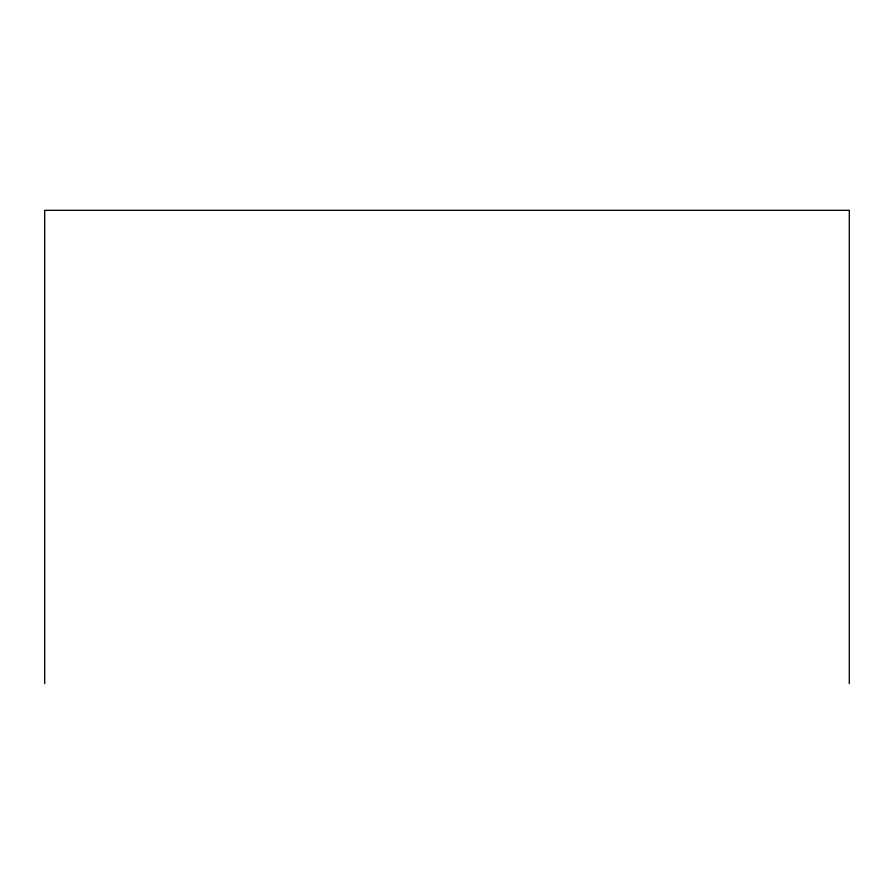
<?xml version="1.0" encoding="UTF-8"?>
<svg xmlns="http://www.w3.org/2000/svg" width="894" height="894" viewBox="0 0 894 894"><rect width="100%" height="100%" fill="white"/><g stroke="black" fill="none" stroke-linecap="round" stroke-linejoin="round"><path stroke-width="1.34" d="M849.3 683.664L849.3 210.336L44.7 210.336L44.7 683.664"/></g></svg>
